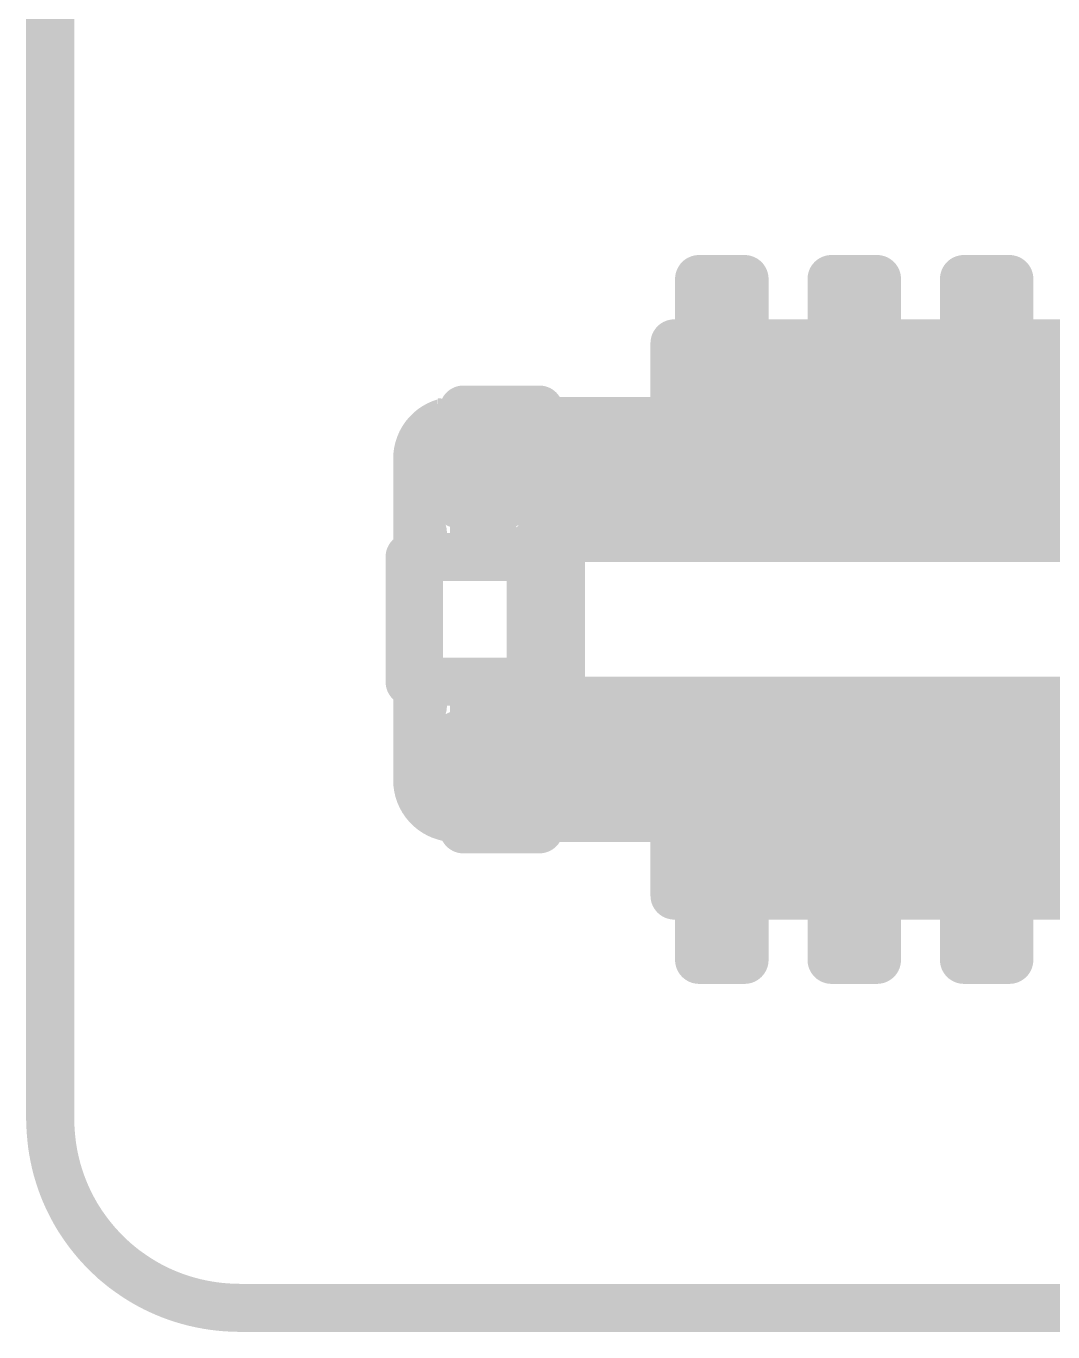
# Model space of a CAD drawing. Header units: millimetres. Extents: x 3362 to 3827, y -139 to 191.
# Drawn here: x 3556.829 to 3559.542, y -21.043 to -17.591 of the extents above; entities that cross this region are included whole.
import ezdxf

# ---------------------------------------------------------------- set-up
doc = ezdxf.new("R2010")
doc.units = ezdxf.units.MM
doc.header["$LTSCALE"] = 23.1
doc.layers.get('0').update_dxf_attribs({"linetype": 'CONTINUOUS'})

# ---------------------------------------------------------------- blocks, each defined once
blk = doc.blocks.new('PAD_R1')
at = {"const_width": 0.5}
blk.add_lwpolyline([(0.25, 0, 1), (-0.25, 0, 1)], format="xyb", close=True, dxfattribs=at)

msp = doc.modelspace()

# ---------------------------------------------------------------- linework, layer by layer
at = {"const_width": 0.127}
for points in [[(3556.892205316119, -20.479197461485), (3556.892205316119, -5.659059461485)], [(3558.607212316118, -18.429165461485), (3558.607212316118, -18.259237461485)], [(3558.727355316119, -18.259237461485), (3558.607212316118, -18.259237461485)], [(3558.727355316119, -18.259237461485), (3558.727355316119, -18.429165461485)], [(3558.957225316119, -18.429165461485), (3558.957225316119, -18.259237461485)], [(3559.077367316118, -18.259237461485), (3558.957225316119, -18.259237461485)], [(3559.077367316118, -18.259237461485), (3559.077367316118, -18.429165461485)], [(3559.427125316119, -18.259237461485), (3559.307237316119, -18.259237461485)], [(3559.307237316119, -18.429165461485), (3559.307237316119, -18.259237461485)], [(3559.427125316119, -18.259237461485), (3559.427125316119, -18.429165461485)], [(3558.542187316119, -18.429165461485), (3565.442352316119, -18.429165461485)], [(3558.542187316119, -18.429165461485), (3558.542187316119, -18.604170461485)], [(3558.542187316119, -18.549052461485), (3565.442352316119, -18.549052461485)], [(3558.577239316119, -18.589184461485), (3558.577239316119, -18.68900746148499)], [(3558.577239316119, -18.589184461485), (3558.757327316119, -18.589184461485)], [(3558.757327316119, -18.68900746148499), (3558.757327316119, -18.589184461485)], [(3558.927252316118, -18.589184461485), (3559.107337316118, -18.589184461485)], [(3558.927252316118, -18.589184461485), (3558.927252316118, -18.68900746148499)], [(3559.107337316118, -18.68900746148499), (3559.107337316118, -18.589184461485)], [(3559.277265316118, -18.589184461485), (3559.457349316119, -18.589184461485)], [(3559.277265316118, -18.589184461485), (3559.277265316118, -18.68900746148499)], [(3559.457349316119, -18.68900746148499), (3559.457349316119, -18.589184461485)], [(3557.989737316118, -18.634142461485), (3557.962307316118, -18.634142461485)], [(3557.984657316119, -18.604170461485), (3557.984657316119, -18.634142461485)], [(3558.184810316118, -18.604170461485), (3557.984657316119, -18.604170461485)], [(3557.989737316118, -18.634142461485), (3557.987959316119, -18.634649461485)], [(3557.989737316118, -18.634142461485), (3557.989737316118, -18.784002461485)], [(3557.989737316118, -18.844200461485), (3557.989737316118, -18.634142461485)], [(3557.989737316118, -18.634142461485), (3558.384707316119, -18.634142461485)], [(3558.184810316118, -18.634142461485), (3558.184810316118, -18.604170461485)], [(3558.384707316119, -18.634142461485), (3558.384707316119, -18.88407746148499)], [(3558.384707316119, -18.88407746148499), (3558.384707316119, -18.634142461485)], [(3558.384707316119, -18.634142461485), (3558.512217316118, -18.634142461485)], [(3558.512217316118, -18.734217461485), (3558.512217316118, -18.634142461485)], [(3558.542187316119, -18.619157461485), (3558.542187316119, -18.633887461485), (3558.541935316119, -18.637697461485), (3558.541935316119, -18.64150746148499), (3558.541680316119, -18.64506446148499), (3558.541427316119, -18.64887446148499), (3558.541427316119, -18.65166746148499), (3558.540664316119, -18.660050461485), (3558.540157316118, -18.66284446148499), (3558.539902316118, -18.66563746148499), (3558.539395316118, -18.668432461485), (3558.539140316118, -18.670464461485), (3558.538887316118, -18.672242461485), (3558.538377316118, -18.674274461485), (3558.538124316118, -18.676052461485), (3558.537617316118, -18.678085461485), (3558.536600316118, -18.68163946148499), (3558.536092316119, -18.683672461485), (3558.535077316118, -18.68722746148499), (3558.534315316118, -18.68900746148499)], [(3558.538124316118, -18.619157461485), (3558.577239316119, -18.619157461485)], [(3558.577239316119, -18.68900746148499), (3558.577239316119, -18.619157461485)], [(3558.757327316119, -18.619157461485), (3558.757327316119, -18.68900746148499)], [(3558.757327316119, -18.619157461485), (3558.927252316118, -18.619157461485)], [(3558.927252316118, -18.68900746148499), (3558.927252316118, -18.619157461485)], [(3559.107337316118, -18.619157461485), (3559.107337316118, -18.68900746148499)], [(3559.107337316118, -18.619157461485), (3559.277265316118, -18.619157461485)], [(3559.277265316118, -18.68900746148499), (3559.277265316118, -18.619157461485)], [(3559.457349316119, -18.619157461485), (3559.627277316118, -18.619157461485)], [(3559.457349316119, -18.619157461485), (3559.457349316119, -18.68900746148499)], [(3557.978307316119, -18.64099946148499), (3557.977547316118, -18.642017461485), (3557.976022316118, -18.64506446148499), (3557.975767316118, -18.646334461485), (3557.975260316119, -18.64734946148499), (3557.974752316119, -18.64887446148499), (3557.974245316118, -18.650652461485), (3557.973737316119, -18.653699461485), (3557.973227316118, -18.65547746148499), (3557.972974316119, -18.658017461485), (3557.972467316118, -18.66081246148499), (3557.972212316118, -18.66335246148499), (3557.971705316118, -18.668939461485), (3557.971450316119, -18.67147946148499), (3557.971197316118, -18.674274461485), (3557.970942316118, -18.67681446148499), (3557.970687316119, -18.682402461485), (3557.970435316119, -18.687737461485), (3557.970435316119, -18.693069461485), (3557.970180316119, -18.698657461485), (3557.969927316119, -18.703992461485), (3557.969927316119, -18.718977461485), (3557.969672316119, -18.726597461485), (3557.969672316119, -18.854107461485)], [(3557.985419316118, -18.635412461485), (3557.984150316119, -18.635920461485), (3557.983897316119, -18.635920461485), (3557.983387316119, -18.636427461485), (3557.983134316119, -18.636427461485), (3557.982879316119, -18.63668246148499), (3557.982627316119, -18.63668246148499), (3557.982117316118, -18.63718946148499), (3557.981865316118, -18.63718946148499), (3557.981610316118, -18.637445461485), (3557.981357316118, -18.637445461485), (3557.981102316118, -18.637697461485), (3557.981102316118, -18.637952461485), (3557.980847316118, -18.637952461485), (3557.980087316118, -18.63871446148499), (3557.980087316118, -18.638967461485), (3557.979832316119, -18.638967461485), (3557.979325316119, -18.639477461485), (3557.979325316119, -18.639729461485), (3557.978307316119, -18.64074746148499), (3557.978307316119, -18.64099946148499)], [(3558.512217316118, -18.734217461485), (3558.517297316118, -18.724819461485), (3558.519837316118, -18.720247461485), (3558.521107316118, -18.717962461485), (3558.522377316119, -18.71542246148499), (3558.523392316119, -18.71313746148499), (3558.524662316118, -18.710849461485), (3558.525932316118, -18.708310461485), (3558.526947316119, -18.706025461485), (3558.528217316119, -18.70373746148499), (3558.529235316119, -18.70119746148499), (3558.530250316118, -18.69891246148499), (3558.531267316118, -18.696372461485), (3558.532282316119, -18.694087461485), (3558.534315316118, -18.68900746148499)], [(3558.577239316119, -18.68900746148499), (3558.534315316118, -18.68900746148499)], [(3558.567334316119, -18.784002461485), (3558.577239316119, -18.68900746148499)], [(3558.577239316119, -18.68900746148499), (3558.567334316119, -18.784002461485)], [(3558.757327316119, -18.68900746148499), (3558.577239316119, -18.68900746148499)], [(3558.757327316119, -18.68900746148499), (3558.767232316119, -18.784002461485)], [(3558.767232316119, -18.784002461485), (3558.757327316119, -18.68900746148499)], [(3558.927252316118, -18.68900746148499), (3558.757327316119, -18.68900746148499)], [(3558.917347316118, -18.784002461485), (3558.927252316118, -18.68900746148499)], [(3558.927252316118, -18.68900746148499), (3558.917347316118, -18.784002461485)], [(3559.107337316118, -18.68900746148499), (3558.927252316118, -18.68900746148499)], [(3559.117245316118, -18.784002461485), (3559.107337316118, -18.68900746148499)], [(3559.107337316118, -18.68900746148499), (3559.117245316118, -18.784002461485)], [(3559.277265316118, -18.68900746148499), (3559.107337316118, -18.68900746148499)], [(3559.267357316118, -18.784002461485), (3559.277265316118, -18.68900746148499)], [(3559.277265316118, -18.68900746148499), (3559.267357316118, -18.784002461485)], [(3559.457349316119, -18.68900746148499), (3559.277265316118, -18.68900746148499)], [(3559.457349316119, -18.68900746148499), (3559.467257316119, -18.784002461485)], [(3559.467257316119, -18.784002461485), (3559.457349316119, -18.68900746148499)], [(3559.627277316118, -18.68900746148499), (3559.457349316119, -18.68900746148499)], [(3557.862229316118, -19.584102461485), (3557.862229316118, -18.734217461485)], [(3557.862229316118, -18.734217461485), (3557.989737316118, -18.734217461485)], [(3558.384707316119, -18.734217461485), (3557.989737316118, -18.734217461485)], [(3558.512217316118, -18.734217461485), (3558.384707316119, -18.734217461485)], [(3557.989737316118, -18.784002461485), (3558.384707316119, -18.784002461485)], [(3558.092607316118, -18.784002461485), (3557.989737316118, -18.784002461485)], [(3558.092607316118, -18.784002461485), (3558.014122316118, -18.862487461485)], [(3558.092607316118, -18.784002461485), (3558.106070316118, -18.798987461485), (3558.112675316118, -18.806355461485), (3558.126390316118, -18.82108746148499), (3558.130454316119, -18.825149461485), (3558.134265316118, -18.829467461485), (3558.142392316118, -18.837597461485), (3558.146710316119, -18.84165946148499), (3558.150775316119, -18.845469461485), (3558.155092316118, -18.84953446148499), (3558.159409316118, -18.85334446148499), (3558.162457316118, -18.855884461485), (3558.165507316118, -18.858677461485), (3558.168807316119, -18.861217461485), (3558.172110316118, -18.86350546148499), (3558.175412316118, -18.866044461485), (3558.177952316119, -18.86782246148499), (3558.180237316118, -18.869599461485), (3558.183032316118, -18.871124461485), (3558.185572316118, -18.872902461485), (3558.188112316118, -18.874427461485), (3558.190907316119, -18.87594946148499), (3558.193192316118, -18.87696746148499), (3558.195732316119, -18.878237461485), (3558.203352316118, -18.881284461485), (3558.205892316118, -18.882047461485), (3558.208177316118, -18.882554461485), (3558.210210316119, -18.883062461485), (3558.212242316118, -18.88331746148499), (3558.214275316119, -18.88382446148499), (3558.216559316118, -18.88382446148499), (3558.218592316119, -18.88407746148499), (3558.220624316118, -18.88407746148499)], [(3558.384707316119, -18.784002461485), (3558.567334316119, -18.784002461485)], [(3558.567334316119, -18.784002461485), (3558.567334316119, -18.88407746148499)], [(3558.567334316119, -18.88407746148499), (3558.567334316119, -18.784002461485)], [(3558.567334316119, -18.784002461485), (3558.767232316119, -18.784002461485)], [(3558.767232316119, -18.784002461485), (3558.917347316118, -18.784002461485), (3559.117245316118, -18.784002461485)], [(3558.767232316119, -18.88407746148499), (3558.767232316119, -18.784002461485)], [(3558.767232316119, -18.784002461485), (3558.767232316119, -18.88407746148499)], [(3558.917347316118, -18.784002461485), (3558.917347316118, -18.88407746148499)], [(3558.917347316118, -18.88407746148499), (3558.917347316118, -18.784002461485)], [(3559.117245316118, -18.88407746148499), (3559.117245316118, -18.784002461485)], [(3559.117245316118, -18.784002461485), (3559.117245316118, -18.88407746148499)], [(3559.117245316118, -18.784002461485), (3559.267357316118, -18.784002461485), (3559.467257316119, -18.784002461485)], [(3559.267357316118, -18.88407746148499), (3559.267357316118, -18.784002461485)], [(3559.267357316118, -18.784002461485), (3559.267357316118, -18.88407746148499)], [(3559.467257316119, -18.784002461485), (3559.617117316118, -18.784002461485), (3559.817267316118, -18.784002461485)], [(3559.467257316119, -18.784002461485), (3559.467257316119, -18.88407746148499)], [(3559.467257316119, -18.88407746148499), (3559.467257316119, -18.784002461485)], [(3557.983134316119, -18.854107461485), (3557.969672316119, -18.854107461485)], [(3557.973227316118, -18.854107461485), (3557.974752316119, -18.854107461485), (3557.975007316119, -18.85385246148499), (3557.975767316118, -18.85385246148499), (3557.976022316118, -18.85359746148499), (3557.976785316118, -18.85359746148499), (3557.977037316118, -18.85334446148499), (3557.977292316118, -18.85334446148499), (3557.977800316118, -18.853090461485), (3557.978562316119, -18.852837461485), (3557.980594316118, -18.85181946148499), (3557.981357316118, -18.851567461485), (3557.982372316118, -18.851057461485), (3557.982879316119, -18.850549461485), (3557.983642316119, -18.850297461485), (3557.984150316119, -18.84978746148499), (3557.985167316118, -18.849279461485), (3557.985675316118, -18.848772461485), (3557.986437316118, -18.848517461485), (3557.989230316119, -18.84572446148499), (3557.989230316119, -18.845469461485), (3557.989485316119, -18.84521746148499), (3557.989485316119, -18.844962461485), (3557.989737316118, -18.844707461485), (3557.989737316118, -18.844200461485)], [(3557.983134316119, -18.854107461485), (3557.989737316118, -18.85385246148499), (3557.991262316118, -18.85385246148499), (3557.992532316119, -18.85359746148499), (3557.994057316118, -18.85359746148499), (3557.995327316118, -18.85334446148499), (3557.996850316118, -18.853090461485), (3557.998120316119, -18.853090461485), (3557.999644316118, -18.852837461485), (3558.000915316118, -18.852582461485), (3558.002947316118, -18.852327461485), (3558.004724316118, -18.852074461485), (3558.006757316119, -18.85181946148499), (3558.008535316118, -18.851567461485), (3558.010312316118, -18.851057461485), (3558.012345316119, -18.850804461485)], [(3557.989737316118, -18.844200461485), (3558.014122316118, -18.844200461485)], [(3558.014122316118, -18.844200461485), (3558.014122316118, -18.844455461485), (3558.013614316118, -18.84521746148499), (3558.013614316118, -18.84572446148499), (3558.013360316118, -18.84597746148499), (3558.013360316118, -18.846487461485), (3558.013107316118, -18.846739461485), (3558.012852316118, -18.847247461485), (3558.012852316118, -18.84750246148499), (3558.012597316118, -18.847757461485), (3558.012597316118, -18.848517461485), (3558.012345316119, -18.848517461485), (3558.012345316119, -18.850042461485), (3558.012089316118, -18.850042461485)], [(3558.012345316119, -18.850042461485), (3558.012345316119, -18.902620461485)], [(3558.012852316118, -18.882554461485), (3558.013614316118, -18.872647461485)], [(3558.013614316118, -18.872647461485), (3558.014122316118, -18.862487461485)], [(3558.014122316118, -18.844200461485), (3558.014122316118, -18.862487461485)], [(3558.012345316119, -18.902620461485), (3558.012345316119, -18.89372946148499), (3558.012597316118, -18.89144446148499), (3558.012597316118, -18.88712746148499)], [(3558.012345316119, -18.906937461485), (3558.012345316119, -18.902620461485)], [(3558.012345316119, -18.99405946148499), (3558.012345316119, -18.906937461485)], [(3558.012345316119, -18.906937461485), (3558.159409316118, -18.96789746148499)], [(3558.012597316118, -18.88712746148499), (3558.012852316118, -18.882554461485)], [(3558.247294316118, -18.88407746148499), (3558.174397316118, -18.956977461485)], [(3558.384707316119, -18.88407746148499), (3558.220624316118, -18.88407746148499)], [(3558.567334316119, -18.88407746148499), (3558.384707316119, -18.88407746148499)], [(3558.767232316119, -18.88407746148499), (3558.567334316119, -18.88407746148499)], [(3558.917347316118, -18.88407746148499), (3558.767232316119, -18.88407746148499)], [(3559.117245316118, -18.88407746148499), (3558.917347316118, -18.88407746148499)], [(3559.267357316118, -18.88407746148499), (3559.117245316118, -18.88407746148499)], [(3559.467257316119, -18.88407746148499), (3559.267357316118, -18.88407746148499)], [(3559.617117316118, -18.88407746148499), (3559.467257316119, -18.88407746148499)], [(3557.862229316118, -18.929037461485), (3557.877217316119, -18.929037461485)], [(3557.867310316118, -18.934117461485), (3557.862229316118, -18.929037461485)], [(3557.867310316118, -18.934117461485), (3557.867310316118, -19.384205461485)], [(3557.867310316118, -18.934117461485), (3557.877217316119, -18.934117461485)], [(3557.867310316118, -18.99405946148499), (3557.867310316118, -18.934117461485)], [(3557.877217316119, -18.98974246148499), (3557.877217316119, -18.929037461485)], [(3558.242214316118, -18.94402246148499), (3558.214782316119, -18.916590461485)], [(3558.242214316118, -19.374045461485), (3558.242214316118, -18.94402246148499)], [(3565.742327316118, -18.94402246148499), (3558.242214316118, -18.94402246148499)], [(3557.867310316118, -18.954182461485), (3557.877217316119, -18.954182461485)], [(3558.159409316118, -18.96789746148499), (3558.163982316119, -18.965104461485), (3558.167029316119, -18.963072461485), (3558.167537316119, -18.962817461485), (3558.168047316119, -18.96230946148499), (3558.168554316118, -18.962057461485), (3558.169062316118, -18.961547461485), (3558.169569316118, -18.961294461485), (3558.170077316118, -18.960787461485), (3558.170587316118, -18.960532461485), (3558.171094316119, -18.96002446148499), (3558.171602316118, -18.959769461485), (3558.171857316119, -18.959262461485), (3558.172365316118, -18.958754461485), (3558.172872316119, -18.95849946148499), (3558.174397316118, -18.956977461485)], [(3558.159409316118, -18.96789746148499), (3558.159409316118, -18.99405946148499)], [(3558.163982316119, -19.35296246148499), (3558.163982316119, -18.965104461485)], [(3558.182270316119, -18.949102461485), (3558.182270316119, -19.36921746148499)], [(3557.862229316118, -18.99405946148499), (3557.842164316118, -18.99405946148499)], [(3557.842164316118, -18.99405946148499), (3557.842164316118, -19.324007461485)], [(3557.862229316118, -18.99405946148499), (3557.866547316118, -18.99405946148499)], [(3557.867310316118, -18.99405946148499), (3557.877217316119, -18.98415446148499)], [(3557.867565316118, -18.99405946148499), (3557.867310316118, -18.99405946148499)], [(3557.867310316118, -18.99405946148499), (3557.868579316118, -18.99405946148499)], [(3557.870357316118, -18.992537461485), (3557.867565316118, -18.99405946148499)], [(3558.162204316119, -18.99405946148499), (3557.868579316118, -18.99405946148499)], [(3557.877217316119, -18.98974246148499), (3557.876707316118, -18.98974246148499), (3557.875692316118, -18.99024946148499), (3557.875437316118, -18.99024946148499), (3557.874930316118, -18.990505461485), (3557.874677316118, -18.990505461485), (3557.873659316118, -18.991012461485), (3557.873407316119, -18.991012461485), (3557.872897316119, -18.99126746148499), (3557.872645316118, -18.991519461485), (3557.872137316119, -18.991519461485), (3557.871882316118, -18.99177446148499), (3557.871374316119, -18.99202746148499), (3557.871119316118, -18.99202746148499), (3557.870867316118, -18.992282461485), (3557.870357316118, -18.992537461485)], [(3558.162204316119, -18.99405946148499), (3558.162204316119, -19.324007461485)], [(3557.862229316118, -19.033177461485), (3557.867310316118, -19.028857461485)], [(3557.867310316118, -19.089564461485), (3557.862229316118, -19.09388246148499)], [(3557.867310316118, -19.124107461485), (3557.862229316118, -19.124107461485)], [(3557.862229316118, -19.19421246148499), (3557.867310316118, -19.19421246148499)], [(3557.862229316118, -19.224437461485), (3557.867310316118, -19.228757461485)], [(3557.867310316118, -19.289462461485), (3557.862229316118, -19.285145461485)], [(3557.862229316118, -19.324007461485), (3557.842164316118, -19.324007461485)], [(3557.862229316118, -19.324007461485), (3557.866547316118, -19.324007461485)], [(3557.867310316118, -19.324007461485), (3557.867310316118, -19.384205461485)], [(3557.868579316118, -19.324007461485), (3557.867310316118, -19.324007461485)], [(3557.867310316118, -19.324007461485), (3558.162204316119, -19.324007461485)], [(3557.877217316119, -19.33416746148499), (3557.867310316118, -19.324007461485)], [(3557.877217316119, -19.328577461485), (3557.876707316118, -19.328324461485), (3557.876199316119, -19.328324461485), (3557.875692316118, -19.328070461485), (3557.875437316118, -19.327817461485), (3557.874930316118, -19.327817461485), (3557.874677316118, -19.327562461485), (3557.874167316118, -19.327562461485), (3557.873659316118, -19.32730746148499), (3557.873407316119, -19.32705446148499), (3557.872897316119, -19.32705446148499), (3557.872645316118, -19.326799461485), (3557.872137316119, -19.32654746148499), (3557.871882316118, -19.32654746148499), (3557.871374316119, -19.326292461485), (3557.871119316118, -19.326037461485), (3557.870612316118, -19.326037461485), (3557.870357316118, -19.325785461485), (3557.867565316118, -19.324007461485)], [(3558.012345316119, -19.324007461485), (3558.012345316119, -19.41112746148499)], [(3558.159409316118, -19.324007461485), (3558.159409316118, -19.350422461485)], [(3557.877217316119, -19.38902946148499), (3557.877217316119, -19.328577461485)], [(3558.012345316119, -19.41112746148499), (3558.159409316118, -19.350422461485)], [(3558.159409316118, -19.350422461485), (3558.163982316119, -19.35296246148499)], [(3558.163982316119, -19.35296246148499), (3558.167029316119, -19.35499446148499), (3558.167537316119, -19.355502461485), (3558.168047316119, -19.355757461485), (3558.168554316118, -19.356264461485), (3558.169062316118, -19.356517461485), (3558.169569316118, -19.357027461485), (3558.170077316118, -19.35727946148499), (3558.171094316119, -19.35829746148499), (3558.171602316118, -19.358549461485), (3558.171857316119, -19.35905746148499), (3558.172365316118, -19.359312461485), (3558.173887316118, -19.36083746148499), (3558.174397316118, -19.36108946148499)], [(3557.862229316118, -19.38902946148499), (3557.867310316118, -19.384205461485)], [(3557.877217316119, -19.38902946148499), (3557.862229316118, -19.38902946148499)], [(3557.877217316119, -19.364137461485), (3557.867310316118, -19.364137461485)], [(3557.877217316119, -19.384205461485), (3557.867310316118, -19.384205461485)], [(3558.174397316118, -19.36108946148499), (3558.247294316118, -19.434242461485)], [(3558.242214316118, -19.374045461485), (3558.214782316119, -19.401729461485)], [(3558.242214316118, -19.374045461485), (3565.742327316118, -19.374045461485)], [(3558.012345316119, -19.415447461485), (3558.012345316119, -19.41112746148499)], [(3558.012345316119, -19.415447461485), (3558.012345316119, -19.425607461485), (3558.012597316118, -19.42763746148499), (3558.012597316118, -19.42966946148499), (3558.012852316118, -19.43347946148499)], [(3558.012345316119, -19.468024461485), (3558.012345316119, -19.415447461485)], [(3558.012852316118, -19.43347946148499), (3558.013360316118, -19.442369461485), (3558.014122316118, -19.45557746148499)], [(3558.014122316118, -19.45557746148499), (3558.092607316118, -19.534064461485)], [(3558.014122316118, -19.45557746148499), (3558.014122316118, -19.474120461485)], [(3558.220624316118, -19.434242461485), (3558.216559316118, -19.434242461485), (3558.214275316119, -19.43449746148499), (3558.212242316118, -19.434749461485), (3558.208177316118, -19.435767461485), (3558.205892316118, -19.436275461485), (3558.203352316118, -19.43703746148499), (3558.200812316119, -19.438052461485), (3558.198272316118, -19.43881446148499), (3558.195732316119, -19.440085461485), (3558.193192316118, -19.441099461485), (3558.190907316119, -19.442369461485), (3558.188112316118, -19.443894461485), (3558.183032316118, -19.44694246148499), (3558.175412316118, -19.452277461485), (3558.172110316118, -19.454562461485), (3558.165507316118, -19.459642461485), (3558.162457316118, -19.462182461485), (3558.159409316118, -19.46497746148499), (3558.150775316119, -19.47259746148499), (3558.146710316119, -19.476659461485), (3558.142392316118, -19.480724461485), (3558.134265316118, -19.488852461485), (3558.130454316119, -19.49291746148499), (3558.126390316118, -19.49723446148499), (3558.119532316118, -19.504599461485), (3558.112927316119, -19.511712461485), (3558.106070316118, -19.51933246148499), (3558.092607316118, -19.534064461485)], [(3558.220624316118, -19.434242461485), (3558.384707316119, -19.434242461485)], [(3558.384707316119, -19.434242461485), (3558.567334316119, -19.434242461485), (3558.767232316119, -19.434242461485)], [(3558.384707316119, -19.68417746148499), (3558.384707316119, -19.434242461485)], [(3558.384707316119, -19.434242461485), (3558.384707316119, -19.68417746148499)], [(3558.567334316119, -19.434242461485), (3558.567334316119, -19.534064461485)], [(3558.567334316119, -19.534064461485), (3558.567334316119, -19.434242461485)], [(3558.767232316119, -19.434242461485), (3558.917347316118, -19.434242461485), (3559.117245316118, -19.434242461485)], [(3558.767232316119, -19.534064461485), (3558.767232316119, -19.434242461485)], [(3558.767232316119, -19.434242461485), (3558.767232316119, -19.534064461485)], [(3558.917347316118, -19.534064461485), (3558.917347316118, -19.434242461485)], [(3558.917347316118, -19.434242461485), (3558.917347316118, -19.534064461485)], [(3559.117245316118, -19.534064461485), (3559.117245316118, -19.434242461485)], [(3559.117245316118, -19.434242461485), (3559.117245316118, -19.534064461485)], [(3559.117245316118, -19.434242461485), (3559.267357316118, -19.434242461485), (3559.467257316119, -19.434242461485)], [(3559.267357316118, -19.434242461485), (3559.267357316118, -19.534064461485)], [(3559.267357316118, -19.534064461485), (3559.267357316118, -19.434242461485)], [(3559.467257316119, -19.434242461485), (3559.617117316118, -19.434242461485), (3559.817267316118, -19.434242461485)], [(3559.467257316119, -19.534064461485), (3559.467257316119, -19.434242461485)], [(3559.467257316119, -19.434242461485), (3559.467257316119, -19.534064461485)], [(3557.969672316119, -19.464215461485), (3557.983134316119, -19.464215461485)], [(3557.969672316119, -19.464215461485), (3557.969672316119, -19.592737461485)], [(3557.973227316118, -19.464215461485), (3557.975007316119, -19.464215461485), (3557.975260316119, -19.464467461485), (3557.976022316118, -19.464467461485), (3557.976277316118, -19.464722461485), (3557.977037316118, -19.464722461485), (3557.977292316118, -19.46497746148499), (3557.977800316118, -19.46522946148499), (3557.978562316119, -19.46548446148499), (3557.980594316118, -19.466499461485), (3557.981357316118, -19.466754461485), (3557.982879316119, -19.467517461485), (3557.983642316119, -19.468024461485), (3557.984150316119, -19.468277461485), (3557.984657316119, -19.46878746148499), (3557.985167316118, -19.469039461485), (3557.985675316118, -19.46954746148499), (3557.986437316118, -19.469802461485), (3557.987197316118, -19.470564461485), (3557.987452316119, -19.470564461485), (3557.988467316119, -19.47157946148499), (3557.988467316119, -19.471834461485), (3557.988722316119, -19.471834461485), (3557.988722316119, -19.472087461485), (3557.988977316119, -19.472087461485), (3557.988977316119, -19.472342461485), (3557.989230316119, -19.47259746148499), (3557.989230316119, -19.472849461485), (3557.989485316119, -19.472849461485), (3557.989485316119, -19.47335746148499), (3557.989737316118, -19.47335746148499), (3557.989737316118, -19.474120461485)], [(3557.983134316119, -19.464215461485), (3557.989737316118, -19.464467461485)], [(3557.989737316118, -19.464467461485), (3557.992532316119, -19.464467461485), (3557.994057316118, -19.464722461485), (3557.995327316118, -19.46497746148499), (3557.997104316119, -19.46497746148499), (3557.998627316118, -19.46522946148499), (3558.002184316118, -19.46573746148499), (3558.003707316118, -19.465992461485), (3558.007264316118, -19.466499461485), (3558.008787316118, -19.466754461485), (3558.010567316119, -19.46726246148499), (3558.012345316119, -19.467517461485)], [(3558.014122316118, -19.474120461485), (3557.989737316118, -19.474120461485)], [(3557.989737316118, -19.68417746148499), (3557.989737316118, -19.474120461485)], [(3558.012089316118, -19.468024461485), (3558.012345316119, -19.468277461485), (3558.012345316119, -19.46954746148499), (3558.012597316118, -19.469802461485), (3558.012597316118, -19.470564461485), (3558.012852316118, -19.470564461485), (3558.012852316118, -19.47107246148499), (3558.013107316118, -19.471327461485), (3558.013360316118, -19.471834461485), (3558.013360316118, -19.472087461485), (3558.013614316118, -19.47259746148499), (3558.013614316118, -19.472849461485), (3558.013867316118, -19.47335746148499), (3558.014122316118, -19.474120461485)], [(3557.989737316118, -19.534064461485), (3558.092607316118, -19.534064461485)], [(3558.384707316119, -19.534064461485), (3557.989737316118, -19.534064461485)], [(3557.989737316118, -19.68417746148499), (3557.989737316118, -19.534064461485)], [(3558.567334316119, -19.534064461485), (3558.384707316119, -19.534064461485)], [(3558.767232316119, -19.534064461485), (3558.567334316119, -19.534064461485)], [(3558.577239316119, -19.629060461485), (3558.567334316119, -19.534064461485)], [(3558.567334316119, -19.534064461485), (3558.577239316119, -19.629060461485)], [(3558.767232316119, -19.534064461485), (3558.757327316119, -19.629060461485)], [(3558.757327316119, -19.629060461485), (3558.767232316119, -19.534064461485)], [(3558.917347316118, -19.534064461485), (3558.767232316119, -19.534064461485)], [(3559.117245316118, -19.534064461485), (3558.917347316118, -19.534064461485)], [(3558.927252316118, -19.629060461485), (3558.917347316118, -19.534064461485)], [(3558.917347316118, -19.534064461485), (3558.927252316118, -19.629060461485)], [(3559.117245316118, -19.534064461485), (3559.107337316118, -19.629060461485)], [(3559.107337316118, -19.629060461485), (3559.117245316118, -19.534064461485)], [(3559.267357316118, -19.534064461485), (3559.117245316118, -19.534064461485)], [(3559.267357316118, -19.534064461485), (3559.277265316118, -19.629060461485)], [(3559.277265316118, -19.629060461485), (3559.267357316118, -19.534064461485)], [(3559.467257316119, -19.534064461485), (3559.267357316118, -19.534064461485)], [(3559.457349316119, -19.629060461485), (3559.467257316119, -19.534064461485)], [(3559.467257316119, -19.534064461485), (3559.457349316119, -19.629060461485)], [(3559.617117316118, -19.534064461485), (3559.467257316119, -19.534064461485)], [(3557.862229316118, -19.584102461485), (3557.989737316118, -19.584102461485), (3558.384707316119, -19.584102461485)], [(3557.969672316119, -19.592737461485), (3557.969927316119, -19.60137446148499), (3557.969927316119, -19.61000946148499), (3557.970180316119, -19.618647461485), (3557.970180316119, -19.62397946148499), (3557.970687316119, -19.634647461485), (3557.971197316118, -19.64175946148499), (3557.971197316118, -19.645062461485), (3557.971705316118, -19.648617461485), (3557.972467316118, -19.65776246148499), (3557.973227316118, -19.662335461485), (3557.973482316118, -19.664112461485), (3557.973990316118, -19.66563746148499), (3557.974245316118, -19.667160461485), (3557.974752316119, -19.668937461485), (3557.975260316119, -19.670462461485), (3557.975514316118, -19.671477461485), (3557.976022316118, -19.672747461485), (3557.976277316118, -19.67376446148499), (3557.977292316118, -19.675797461485), (3557.978054316119, -19.676812461485), (3557.979070316119, -19.678337461485), (3557.979832316119, -19.679097461485), (3557.980339316118, -19.67985946148499), (3557.984150316119, -19.68239946148499)], [(3558.384707316119, -19.584102461485), (3558.512217316118, -19.584102461485)], [(3558.512217316118, -19.584102461485), (3558.517297316118, -19.593499461485)], [(3558.512217316118, -19.68417746148499), (3558.512217316118, -19.584102461485)], [(3558.517297316118, -19.593499461485), (3558.522377316119, -19.602645461485), (3558.523392316119, -19.605184461485), (3558.525932316118, -19.609757461485), (3558.526947316119, -19.612297461485), (3558.528217316119, -19.614582461485), (3558.529235316119, -19.616867461485), (3558.530250316118, -19.619407461485), (3558.531267316118, -19.62169446148499), (3558.533297316118, -19.626775461485), (3558.534315316118, -19.629060461485)], [(3558.534315316118, -19.629060461485), (3558.577239316119, -19.629060461485)], [(3558.542187316119, -19.699164461485), (3558.542187316119, -19.691797461485), (3558.542187316119, -19.68417746148499), (3558.541935316119, -19.680622461485), (3558.541935316119, -19.676812461485), (3558.541680316119, -19.67325746148499), (3558.541427316119, -19.66944746148499), (3558.541427316119, -19.666652461485), (3558.540664316119, -19.65826946148499), (3558.540157316118, -19.655222461485), (3558.539902316118, -19.652427461485), (3558.539395316118, -19.64963446148499), (3558.539140316118, -19.647857461485), (3558.538887316118, -19.64582446148499), (3558.538377316118, -19.644047461485), (3558.538124316118, -19.642014461485), (3558.537107316119, -19.638457461485), (3558.536600316118, -19.636427461485), (3558.535584316119, -19.632870461485), (3558.535077316118, -19.630837461485), (3558.534315316118, -19.629060461485)], [(3558.577239316119, -19.629060461485), (3558.757327316119, -19.629060461485)], [(3558.577239316119, -19.699164461485), (3558.577239316119, -19.629060461485)], [(3558.577239316119, -19.629060461485), (3558.577239316119, -19.729137461485)], [(3558.757327316119, -19.629060461485), (3558.927252316118, -19.629060461485), (3559.107337316118, -19.629060461485)], [(3558.757327316119, -19.729137461485), (3558.757327316119, -19.629060461485)], [(3558.757327316119, -19.629060461485), (3558.757327316119, -19.699164461485)], [(3558.927252316118, -19.699164461485), (3558.927252316118, -19.629060461485)], [(3558.927252316118, -19.629060461485), (3558.927252316118, -19.729137461485)], [(3559.107337316118, -19.729137461485), (3559.107337316118, -19.629060461485)], [(3559.107337316118, -19.629060461485), (3559.107337316118, -19.699164461485)], [(3559.107337316118, -19.629060461485), (3559.277265316118, -19.629060461485), (3559.457349316119, -19.629060461485)], [(3559.277265316118, -19.699164461485), (3559.277265316118, -19.629060461485)], [(3559.277265316118, -19.629060461485), (3559.277265316118, -19.729137461485)], [(3559.457349316119, -19.629060461485), (3559.627277316118, -19.629060461485), (3559.807362316118, -19.629060461485)], [(3559.457349316119, -19.629060461485), (3559.457349316119, -19.699164461485)], [(3559.457349316119, -19.729137461485), (3559.457349316119, -19.629060461485)], [(3557.962307316118, -19.68417746148499), (3557.989737316118, -19.68417746148499)], [(3557.984657316119, -19.71414946148499), (3557.984657316119, -19.68417746148499)], [(3557.987959316119, -19.683669461485), (3557.989737316118, -19.68417746148499)], [(3558.384707316119, -19.68417746148499), (3557.989737316118, -19.68417746148499)], [(3558.184810316118, -19.68417746148499), (3558.184810316118, -19.71414946148499)], [(3558.512217316118, -19.68417746148499), (3558.384707316119, -19.68417746148499)], [(3558.538124316118, -19.699164461485), (3558.577239316119, -19.699164461485)], [(3558.927252316118, -19.699164461485), (3558.757327316119, -19.699164461485)], [(3559.277265316118, -19.699164461485), (3559.107337316118, -19.699164461485)], [(3559.627277316118, -19.699164461485), (3559.457349316119, -19.699164461485)], [(3558.184810316118, -19.71414946148499), (3557.984657316119, -19.71414946148499)], [(3558.542187316119, -19.889157461485), (3558.542187316119, -19.71414946148499)], [(3558.757327316119, -19.729137461485), (3558.577239316119, -19.729137461485)], [(3559.107337316118, -19.729137461485), (3558.927252316118, -19.729137461485)], [(3559.457349316119, -19.729137461485), (3559.277265316118, -19.729137461485)], [(3558.542187316119, -19.769015461485), (3565.442352316119, -19.769015461485)], [(3558.542187316119, -19.889157461485), (3565.442352316119, -19.889157461485)], [(3558.607212316118, -20.05908246148499), (3558.607212316118, -19.889157461485)], [(3558.727355316119, -19.889157461485), (3558.727355316119, -20.05908246148499)], [(3558.957225316119, -20.05908246148499), (3558.957225316119, -19.889157461485)], [(3559.077367316118, -19.889157461485), (3559.077367316118, -20.05908246148499)], [(3559.307237316119, -20.05908246148499), (3559.307237316119, -19.889157461485)], [(3559.427125316119, -19.889157461485), (3559.427125316119, -20.05908246148499)], [(3558.607212316118, -20.05908246148499), (3558.727355316119, -20.05908246148499)], [(3558.957225316119, -20.05908246148499), (3559.077367316118, -20.05908246148499)], [(3559.307237316119, -20.05908246148499), (3559.427125316119, -20.05908246148499)], [(3557.392329316119, -20.979069461485), (3557.374805316118, -20.978562461485), (3557.357787316118, -20.977800461485), (3557.341022316118, -20.976277461485), (3557.324257316119, -20.974245461485), (3557.307747316118, -20.971704461485), (3557.291492316119, -20.96865746148499), (3557.275237316118, -20.965099461485), (3557.259487316119, -20.96103746148499), (3557.243740316118, -20.956464461485), (3557.228247316119, -20.95138446148499), (3557.212752316118, -20.945797461485), (3557.197767316118, -20.93969946148499), (3557.182779316118, -20.93309746148499), (3557.168302316119, -20.926237461485), (3557.153824316119, -20.918617461485), (3557.139855316118, -20.910744461485), (3557.126137316119, -20.902362461485), (3557.112677316119, -20.893472461485), (3557.099467316119, -20.884327461485), (3557.086515316118, -20.874929461485), (3557.074067316118, -20.864769461485), (3557.061877316119, -20.854609461485), (3557.050192316118, -20.843687461485), (3557.038762316119, -20.83276746148499), (3557.027587316118, -20.82108246148499), (3557.016917316118, -20.80939746148499), (3557.006504316118, -20.797207461485), (3556.996597316119, -20.784759461485), (3556.986947316119, -20.771807461485), (3556.977802316118, -20.75885246148499), (3556.968912316119, -20.745390461485), (3556.960530316119, -20.731674461485), (3556.952657316118, -20.717450461485), (3556.945290316118, -20.703227461485), (3556.938177316119, -20.68849446148499), (3556.931575316118, -20.673762461485), (3556.925477316118, -20.65852246148499), (3556.919890316119, -20.643282461485), (3556.914809316118, -20.627535461485), (3556.910237316119, -20.612039461485), (3556.906174316118, -20.596037461485), (3556.902617316118, -20.579782461485), (3556.899570316118, -20.56352746148499), (3556.897030316119, -20.547017461485), (3556.895252316119, -20.530507461485), (3556.893727316118, -20.513487461485), (3556.892712316118, -20.49646946148499), (3556.892205316119, -20.479197461485)], [(3566.592209316118, -20.979069461485), (3557.392329316119, -20.979069461485)]]:
    msp.add_lwpolyline(points, dxfattribs=at)
for points in [[(3557.962307316118, -18.634142461485, 0.414236), (3557.862229316118, -18.734217461485)], [(3557.987959316119, -18.634649461485, 0.023153), (3557.985419316118, -18.635412461485)], [(3558.512217316118, -18.634142461485, 0.414304), (3558.542187316119, -18.604170461485)], [(3557.862229316118, -19.584102461485, 0.414236), (3557.962307316118, -19.68417746148499)], [(3557.984150316119, -19.68239946148499, 0.034172), (3557.987959316119, -19.683669461485)], [(3558.542187316119, -19.71414946148499, 0.414304), (3558.512217316118, -19.68417746148499)]]:
    msp.add_lwpolyline(points, format="xyb", dxfattribs=at)

# ---------------------------------------------------------------- block references
at = {"xscale": 0.127, "yscale": 0.127}
for p in [(3558.607212316118, -18.259237461485), (3558.607212316118, -18.259237461485), (3558.727355316119, -18.259237461485), (3558.727355316119, -18.259237461485), (3558.957225316119, -18.259237461485), (3558.957225316119, -18.259237461485), (3559.077367316118, -18.259237461485), (3559.077367316118, -18.259237461485), (3559.307237316119, -18.259237461485), (3559.307237316119, -18.259237461485), (3559.427125316119, -18.259237461485), (3559.427125316119, -18.259237461485), (3558.542187316119, -18.429165461485), (3558.542187316119, -18.429165461485), (3558.607212316118, -18.429165461485), (3558.727355316119, -18.429165461485), (3558.957225316119, -18.429165461485), (3559.077367316118, -18.429165461485), (3559.307237316119, -18.429165461485), (3559.427125316119, -18.429165461485), (3558.542187316119, -18.549052461485), (3558.577239316119, -18.589184461485), (3558.577239316119, -18.589184461485), (3558.757327316119, -18.589184461485), (3558.757327316119, -18.589184461485), (3558.927252316118, -18.589184461485), (3558.927252316118, -18.589184461485), (3559.107337316118, -18.589184461485), (3559.107337316118, -18.589184461485), (3559.277265316118, -18.589184461485), (3559.277265316118, -18.589184461485), (3559.457349316119, -18.589184461485), (3559.457349316119, -18.589184461485), (3557.962307316118, -18.634142461485), (3557.962307316118, -18.634142461485), (3557.984657316119, -18.604170461485), (3557.984657316119, -18.604170461485), (3557.984657316119, -18.634142461485), (3557.987959316119, -18.634649461485), (3557.987959316119, -18.634649461485), (3557.989737316118, -18.634142461485), (3557.989737316118, -18.634142461485), (3557.989737316118, -18.634142461485), (3557.989737316118, -18.634142461485), (3557.989737316118, -18.634142461485), (3558.184810316118, -18.604170461485), (3558.184810316118, -18.604170461485), (3558.184810316118, -18.634142461485), (3558.384707316119, -18.634142461485), (3558.384707316119, -18.634142461485), (3558.384707316119, -18.634142461485), (3558.384707316119, -18.634142461485), (3558.512217316118, -18.634142461485), (3558.512217316118, -18.634142461485), (3558.512217316118, -18.634142461485), (3558.538124316118, -18.619157461485), (3558.542187316119, -18.604170461485), (3558.542187316119, -18.604170461485), (3558.542187316119, -18.619157461485), (3558.577239316119, -18.619157461485), (3558.577239316119, -18.619157461485), (3558.757327316119, -18.619157461485), (3558.757327316119, -18.619157461485), (3558.927252316118, -18.619157461485), (3558.927252316118, -18.619157461485), (3559.107337316118, -18.619157461485), (3559.107337316118, -18.619157461485), (3559.277265316118, -18.619157461485), (3559.277265316118, -18.619157461485), (3559.457349316119, -18.619157461485), (3559.457349316119, -18.619157461485), (3557.978307316119, -18.64099946148499), (3557.978307316119, -18.64099946148499), (3557.985419316118, -18.635412461485), (3557.985419316118, -18.635412461485), (3558.534315316118, -18.68900746148499), (3558.534315316118, -18.68900746148499), (3558.534315316118, -18.68900746148499), (3558.577239316119, -18.68900746148499), (3558.577239316119, -18.68900746148499), (3558.577239316119, -18.68900746148499), (3558.577239316119, -18.68900746148499), (3558.577239316119, -18.68900746148499), (3558.577239316119, -18.68900746148499), (3558.757327316119, -18.68900746148499), (3558.757327316119, -18.68900746148499), (3558.757327316119, -18.68900746148499), (3558.757327316119, -18.68900746148499), (3558.757327316119, -18.68900746148499), (3558.757327316119, -18.68900746148499), (3558.927252316118, -18.68900746148499), (3558.927252316118, -18.68900746148499), (3558.927252316118, -18.68900746148499), (3558.927252316118, -18.68900746148499), (3558.927252316118, -18.68900746148499), (3558.927252316118, -18.68900746148499), (3559.107337316118, -18.68900746148499), (3559.107337316118, -18.68900746148499), (3559.107337316118, -18.68900746148499), (3559.107337316118, -18.68900746148499), (3559.107337316118, -18.68900746148499), (3559.107337316118, -18.68900746148499), (3559.277265316118, -18.68900746148499), (3559.277265316118, -18.68900746148499), (3559.277265316118, -18.68900746148499), (3559.277265316118, -18.68900746148499), (3559.277265316118, -18.68900746148499), (3559.277265316118, -18.68900746148499), (3559.457349316119, -18.68900746148499), (3559.457349316119, -18.68900746148499), (3559.457349316119, -18.68900746148499), (3559.457349316119, -18.68900746148499), (3559.457349316119, -18.68900746148499), (3559.457349316119, -18.68900746148499), (3557.862229316118, -18.734217461485), (3557.862229316118, -18.734217461485), (3557.862229316118, -18.734217461485), (3557.989737316118, -18.734217461485), (3557.989737316118, -18.734217461485), (3558.384707316119, -18.734217461485), (3558.384707316119, -18.734217461485), (3558.512217316118, -18.734217461485), (3558.512217316118, -18.734217461485), (3558.512217316118, -18.734217461485), (3557.989737316118, -18.784002461485), (3557.989737316118, -18.784002461485), (3557.989737316118, -18.784002461485), (3558.092607316118, -18.784002461485), (3558.092607316118, -18.784002461485), (3558.092607316118, -18.784002461485), (3558.384707316119, -18.784002461485), (3558.384707316119, -18.784002461485), (3558.567334316119, -18.784002461485), (3558.567334316119, -18.784002461485), (3558.567334316119, -18.784002461485), (3558.567334316119, -18.784002461485), (3558.567334316119, -18.784002461485), (3558.567334316119, -18.784002461485), (3558.767232316119, -18.784002461485), (3558.767232316119, -18.784002461485), (3558.767232316119, -18.784002461485), (3558.767232316119, -18.784002461485), (3558.767232316119, -18.784002461485), (3558.767232316119, -18.784002461485), (3558.917347316118, -18.784002461485), (3558.917347316118, -18.784002461485), (3558.917347316118, -18.784002461485), (3558.917347316118, -18.784002461485), (3559.117245316118, -18.784002461485), (3559.117245316118, -18.784002461485), (3559.117245316118, -18.784002461485), (3559.117245316118, -18.784002461485), (3559.117245316118, -18.784002461485), (3559.117245316118, -18.784002461485), (3559.267357316118, -18.784002461485), (3559.267357316118, -18.784002461485), (3559.267357316118, -18.784002461485), (3559.267357316118, -18.784002461485), (3559.467257316119, -18.784002461485), (3559.467257316119, -18.784002461485), (3559.467257316119, -18.784002461485), (3559.467257316119, -18.784002461485), (3559.467257316119, -18.784002461485), (3559.467257316119, -18.784002461485), (3557.969672316119, -18.854107461485), (3557.969672316119, -18.854107461485), (3557.973227316118, -18.854107461485), (3557.983134316119, -18.854107461485), (3557.983134316119, -18.854107461485), (3557.989737316118, -18.844200461485), (3557.989737316118, -18.844200461485), (3557.989737316118, -18.844200461485), (3558.012089316118, -18.850042461485), (3558.012345316119, -18.850042461485), (3558.012345316119, -18.850804461485), (3558.013614316118, -18.872647461485), (3558.013614316118, -18.872647461485), (3558.014122316118, -18.844200461485), (3558.014122316118, -18.844200461485), (3558.014122316118, -18.844200461485), (3558.014122316118, -18.862487461485), (3558.014122316118, -18.862487461485), (3558.014122316118, -18.862487461485), (3558.012345316119, -18.902620461485), (3558.012345316119, -18.902620461485), (3558.012345316119, -18.902620461485), (3558.012345316119, -18.906937461485), (3558.012345316119, -18.906937461485), (3558.012345316119, -18.906937461485), (3558.012597316118, -18.88712746148499), (3558.012597316118, -18.88712746148499), (3558.012852316118, -18.882554461485), (3558.012852316118, -18.882554461485), (3558.220624316118, -18.88407746148499), (3558.220624316118, -18.88407746148499), (3558.247294316118, -18.88407746148499), (3558.384707316119, -18.88407746148499), (3558.384707316119, -18.88407746148499), (3558.384707316119, -18.88407746148499), (3558.384707316119, -18.88407746148499), (3558.567334316119, -18.88407746148499), (3558.567334316119, -18.88407746148499), (3558.567334316119, -18.88407746148499), (3558.567334316119, -18.88407746148499), (3558.767232316119, -18.88407746148499), (3558.767232316119, -18.88407746148499), (3558.767232316119, -18.88407746148499), (3558.767232316119, -18.88407746148499), (3558.917347316118, -18.88407746148499), (3558.917347316118, -18.88407746148499), (3558.917347316118, -18.88407746148499), (3558.917347316118, -18.88407746148499), (3559.117245316118, -18.88407746148499), (3559.117245316118, -18.88407746148499), (3559.117245316118, -18.88407746148499), (3559.117245316118, -18.88407746148499), (3559.267357316118, -18.88407746148499), (3559.267357316118, -18.88407746148499), (3559.267357316118, -18.88407746148499), (3559.267357316118, -18.88407746148499), (3559.467257316119, -18.88407746148499), (3559.467257316119, -18.88407746148499), (3559.467257316119, -18.88407746148499), (3559.467257316119, -18.88407746148499), (3557.862229316118, -18.929037461485), (3557.862229316118, -18.929037461485), (3557.867310316118, -18.934117461485), (3557.867310316118, -18.934117461485), (3557.867310316118, -18.934117461485), (3557.867310316118, -18.934117461485), (3557.877217316119, -18.929037461485), (3557.877217316119, -18.929037461485), (3557.877217316119, -18.934117461485), (3558.214782316119, -18.916590461485), (3558.242214316118, -18.94402246148499), (3558.242214316118, -18.94402246148499), (3558.242214316118, -18.94402246148499), (3557.867310316118, -18.954182461485), (3557.877217316119, -18.954182461485), (3558.159409316118, -18.96789746148499), (3558.159409316118, -18.96789746148499), (3558.159409316118, -18.96789746148499), (3558.163982316119, -18.965104461485), (3558.174397316118, -18.956977461485), (3558.174397316118, -18.956977461485), (3558.182270316119, -18.949102461485), (3557.842164316118, -18.99405946148499), (3557.842164316118, -18.99405946148499), (3557.862229316118, -18.99405946148499), (3557.862229316118, -18.99405946148499), (3557.866547316118, -18.99405946148499), (3557.867310316118, -18.99405946148499), (3557.867310316118, -18.99405946148499), (3557.867310316118, -18.99405946148499), (3557.867310316118, -18.99405946148499), (3557.867565316118, -18.99405946148499), (3557.867565316118, -18.99405946148499), (3557.868579316118, -18.99405946148499), (3557.868579316118, -18.99405946148499), (3557.870357316118, -18.992537461485), (3557.870357316118, -18.992537461485), (3557.877217316119, -18.98415446148499), (3557.877217316119, -18.98974246148499), (3557.877217316119, -18.98974246148499), (3558.012345316119, -18.99405946148499), (3558.159409316118, -18.99405946148499), (3558.162204316119, -18.99405946148499), (3558.162204316119, -18.99405946148499), (3557.862229316118, -19.033177461485), (3557.867310316118, -19.028857461485), (3557.862229316118, -19.09388246148499), (3557.867310316118, -19.089564461485), (3557.862229316118, -19.124107461485), (3557.867310316118, -19.124107461485), (3557.862229316118, -19.19421246148499), (3557.867310316118, -19.19421246148499), (3557.862229316118, -19.224437461485), (3557.867310316118, -19.228757461485), (3557.862229316118, -19.285145461485), (3557.867310316118, -19.289462461485), (3557.842164316118, -19.324007461485), (3557.842164316118, -19.324007461485), (3557.862229316118, -19.324007461485), (3557.862229316118, -19.324007461485), (3557.866547316118, -19.324007461485), (3557.867310316118, -19.324007461485), (3557.867310316118, -19.324007461485), (3557.867310316118, -19.324007461485), (3557.867310316118, -19.324007461485), (3557.867565316118, -19.324007461485), (3557.868579316118, -19.324007461485), (3558.012345316119, -19.324007461485), (3558.159409316118, -19.324007461485), (3558.162204316119, -19.324007461485), (3558.162204316119, -19.324007461485), (3557.877217316119, -19.328577461485), (3557.877217316119, -19.328577461485), (3557.877217316119, -19.33416746148499), (3558.159409316118, -19.350422461485), (3558.159409316118, -19.350422461485), (3558.159409316118, -19.350422461485), (3558.163982316119, -19.35296246148499), (3558.163982316119, -19.35296246148499), (3558.163982316119, -19.35296246148499), (3557.862229316118, -19.38902946148499), (3557.862229316118, -19.38902946148499), (3557.867310316118, -19.364137461485), (3557.867310316118, -19.384205461485), (3557.867310316118, -19.384205461485), (3557.867310316118, -19.384205461485), (3557.867310316118, -19.384205461485), (3557.877217316119, -19.364137461485), (3557.877217316119, -19.384205461485), (3557.877217316119, -19.38902946148499), (3557.877217316119, -19.38902946148499), (3558.174397316118, -19.36108946148499), (3558.174397316118, -19.36108946148499), (3558.182270316119, -19.36921746148499), (3558.242214316118, -19.374045461485), (3558.242214316118, -19.374045461485), (3558.242214316118, -19.374045461485), (3558.012345316119, -19.41112746148499), (3558.012345316119, -19.41112746148499), (3558.012345316119, -19.41112746148499), (3558.012345316119, -19.415447461485), (3558.012345316119, -19.415447461485), (3558.012345316119, -19.415447461485), (3558.214782316119, -19.401729461485), (3558.012852316118, -19.43347946148499), (3558.012852316118, -19.43347946148499), (3558.014122316118, -19.45557746148499), (3558.014122316118, -19.45557746148499), (3558.014122316118, -19.45557746148499), (3558.220624316118, -19.434242461485), (3558.220624316118, -19.434242461485), (3558.247294316118, -19.434242461485), (3558.384707316119, -19.434242461485), (3558.384707316119, -19.434242461485), (3558.384707316119, -19.434242461485), (3558.384707316119, -19.434242461485), (3558.567334316119, -19.434242461485), (3558.567334316119, -19.434242461485), (3558.767232316119, -19.434242461485), (3558.767232316119, -19.434242461485), (3558.767232316119, -19.434242461485), (3558.767232316119, -19.434242461485), (3558.917347316118, -19.434242461485), (3558.917347316118, -19.434242461485), (3559.117245316118, -19.434242461485), (3559.117245316118, -19.434242461485), (3559.117245316118, -19.434242461485), (3559.117245316118, -19.434242461485), (3559.267357316118, -19.434242461485), (3559.267357316118, -19.434242461485), (3559.467257316119, -19.434242461485), (3559.467257316119, -19.434242461485), (3559.467257316119, -19.434242461485), (3559.467257316119, -19.434242461485), (3557.969672316119, -19.464215461485), (3557.969672316119, -19.464215461485), (3557.973227316118, -19.464215461485), (3557.983134316119, -19.464215461485), (3557.983134316119, -19.464215461485), (3557.989737316118, -19.464467461485), (3557.989737316118, -19.464467461485), (3557.989737316118, -19.474120461485), (3557.989737316118, -19.474120461485), (3557.989737316118, -19.474120461485), (3558.012089316118, -19.468024461485), (3558.012345316119, -19.467517461485), (3558.012345316119, -19.468024461485), (3558.014122316118, -19.474120461485), (3558.014122316118, -19.474120461485), (3558.014122316118, -19.474120461485), (3557.989737316118, -19.534064461485), (3557.989737316118, -19.534064461485), (3557.989737316118, -19.534064461485), (3558.092607316118, -19.534064461485), (3558.092607316118, -19.534064461485), (3558.092607316118, -19.534064461485), (3558.384707316119, -19.534064461485), (3558.384707316119, -19.534064461485), (3558.567334316119, -19.534064461485), (3558.567334316119, -19.534064461485), (3558.567334316119, -19.534064461485), (3558.567334316119, -19.534064461485), (3558.567334316119, -19.534064461485), (3558.567334316119, -19.534064461485), (3558.767232316119, -19.534064461485), (3558.767232316119, -19.534064461485), (3558.767232316119, -19.534064461485), (3558.767232316119, -19.534064461485), (3558.767232316119, -19.534064461485), (3558.767232316119, -19.534064461485), (3558.917347316118, -19.534064461485), (3558.917347316118, -19.534064461485), (3558.917347316118, -19.534064461485), (3558.917347316118, -19.534064461485), (3558.917347316118, -19.534064461485), (3558.917347316118, -19.534064461485), (3559.117245316118, -19.534064461485), (3559.117245316118, -19.534064461485), (3559.117245316118, -19.534064461485), (3559.117245316118, -19.534064461485), (3559.117245316118, -19.534064461485), (3559.117245316118, -19.534064461485), (3559.267357316118, -19.534064461485), (3559.267357316118, -19.534064461485), (3559.267357316118, -19.534064461485), (3559.267357316118, -19.534064461485), (3559.267357316118, -19.534064461485), (3559.267357316118, -19.534064461485), (3559.467257316119, -19.534064461485), (3559.467257316119, -19.534064461485), (3559.467257316119, -19.534064461485), (3559.467257316119, -19.534064461485), (3559.467257316119, -19.534064461485), (3559.467257316119, -19.534064461485), (3557.862229316118, -19.584102461485), (3557.862229316118, -19.584102461485), (3557.862229316118, -19.584102461485), (3557.969672316119, -19.592737461485), (3557.969672316119, -19.592737461485), (3558.384707316119, -19.584102461485), (3558.384707316119, -19.584102461485), (3558.512217316118, -19.584102461485), (3558.512217316118, -19.584102461485), (3558.512217316118, -19.584102461485), (3558.517297316118, -19.593499461485), (3558.517297316118, -19.593499461485), (3558.534315316118, -19.629060461485), (3558.534315316118, -19.629060461485), (3558.534315316118, -19.629060461485), (3558.577239316119, -19.629060461485), (3558.577239316119, -19.629060461485), (3558.577239316119, -19.629060461485), (3558.577239316119, -19.629060461485), (3558.577239316119, -19.629060461485), (3558.577239316119, -19.629060461485), (3558.757327316119, -19.629060461485), (3558.757327316119, -19.629060461485), (3558.757327316119, -19.629060461485), (3558.757327316119, -19.629060461485), (3558.757327316119, -19.629060461485), (3558.757327316119, -19.629060461485), (3558.927252316118, -19.629060461485), (3558.927252316118, -19.629060461485), (3558.927252316118, -19.629060461485), (3558.927252316118, -19.629060461485), (3559.107337316118, -19.629060461485), (3559.107337316118, -19.629060461485), (3559.107337316118, -19.629060461485), (3559.107337316118, -19.629060461485), (3559.107337316118, -19.629060461485), (3559.107337316118, -19.629060461485), (3559.277265316118, -19.629060461485), (3559.277265316118, -19.629060461485), (3559.277265316118, -19.629060461485), (3559.277265316118, -19.629060461485), (3559.457349316119, -19.629060461485), (3559.457349316119, -19.629060461485), (3559.457349316119, -19.629060461485), (3559.457349316119, -19.629060461485), (3559.457349316119, -19.629060461485), (3559.457349316119, -19.629060461485), (3557.962307316118, -19.68417746148499), (3557.962307316118, -19.68417746148499), (3557.984150316119, -19.68239946148499), (3557.984150316119, -19.68239946148499), (3557.984657316119, -19.68417746148499), (3557.987959316119, -19.683669461485), (3557.987959316119, -19.683669461485), (3557.989737316118, -19.68417746148499), (3557.989737316118, -19.68417746148499), (3557.989737316118, -19.68417746148499), (3557.989737316118, -19.68417746148499), (3557.989737316118, -19.68417746148499), (3558.184810316118, -19.68417746148499), (3558.384707316119, -19.68417746148499), (3558.384707316119, -19.68417746148499), (3558.384707316119, -19.68417746148499), (3558.384707316119, -19.68417746148499), (3558.512217316118, -19.68417746148499), (3558.512217316118, -19.68417746148499), (3558.512217316118, -19.68417746148499), (3558.538124316118, -19.699164461485), (3558.542187316119, -19.699164461485), (3558.577239316119, -19.699164461485), (3558.577239316119, -19.699164461485), (3558.757327316119, -19.699164461485), (3558.757327316119, -19.699164461485), (3558.927252316118, -19.699164461485), (3558.927252316118, -19.699164461485), (3559.107337316118, -19.699164461485), (3559.107337316118, -19.699164461485), (3559.277265316118, -19.699164461485), (3559.277265316118, -19.699164461485), (3559.457349316119, -19.699164461485), (3559.457349316119, -19.699164461485), (3557.984657316119, -19.71414946148499), (3557.984657316119, -19.71414946148499), (3558.184810316118, -19.71414946148499), (3558.184810316118, -19.71414946148499), (3558.542187316119, -19.71414946148499), (3558.542187316119, -19.71414946148499), (3558.577239316119, -19.729137461485), (3558.577239316119, -19.729137461485), (3558.757327316119, -19.729137461485), (3558.757327316119, -19.729137461485), (3558.927252316118, -19.729137461485), (3558.927252316118, -19.729137461485), (3559.107337316118, -19.729137461485), (3559.107337316118, -19.729137461485), (3559.277265316118, -19.729137461485), (3559.277265316118, -19.729137461485), (3559.457349316119, -19.729137461485), (3559.457349316119, -19.729137461485), (3558.542187316119, -19.769015461485), (3558.542187316119, -19.889157461485), (3558.542187316119, -19.889157461485), (3558.607212316118, -19.889157461485), (3558.727355316119, -19.889157461485), (3558.957225316119, -19.889157461485), (3559.077367316118, -19.889157461485), (3559.307237316119, -19.889157461485), (3559.427125316119, -19.889157461485), (3558.607212316118, -20.05908246148499), (3558.607212316118, -20.05908246148499), (3558.727355316119, -20.05908246148499), (3558.727355316119, -20.05908246148499), (3558.957225316119, -20.05908246148499), (3558.957225316119, -20.05908246148499), (3559.077367316118, -20.05908246148499), (3559.077367316118, -20.05908246148499), (3559.307237316119, -20.05908246148499), (3559.307237316119, -20.05908246148499), (3559.427125316119, -20.05908246148499), (3559.427125316119, -20.05908246148499), (3556.892205316119, -20.479197461485), (3556.892205316119, -20.479197461485), (3557.392329316119, -20.979069461485), (3557.392329316119, -20.979069461485)]:
    msp.add_blockref('PAD_R1', p, dxfattribs=at)

doc.saveas('drawing.dxf')
